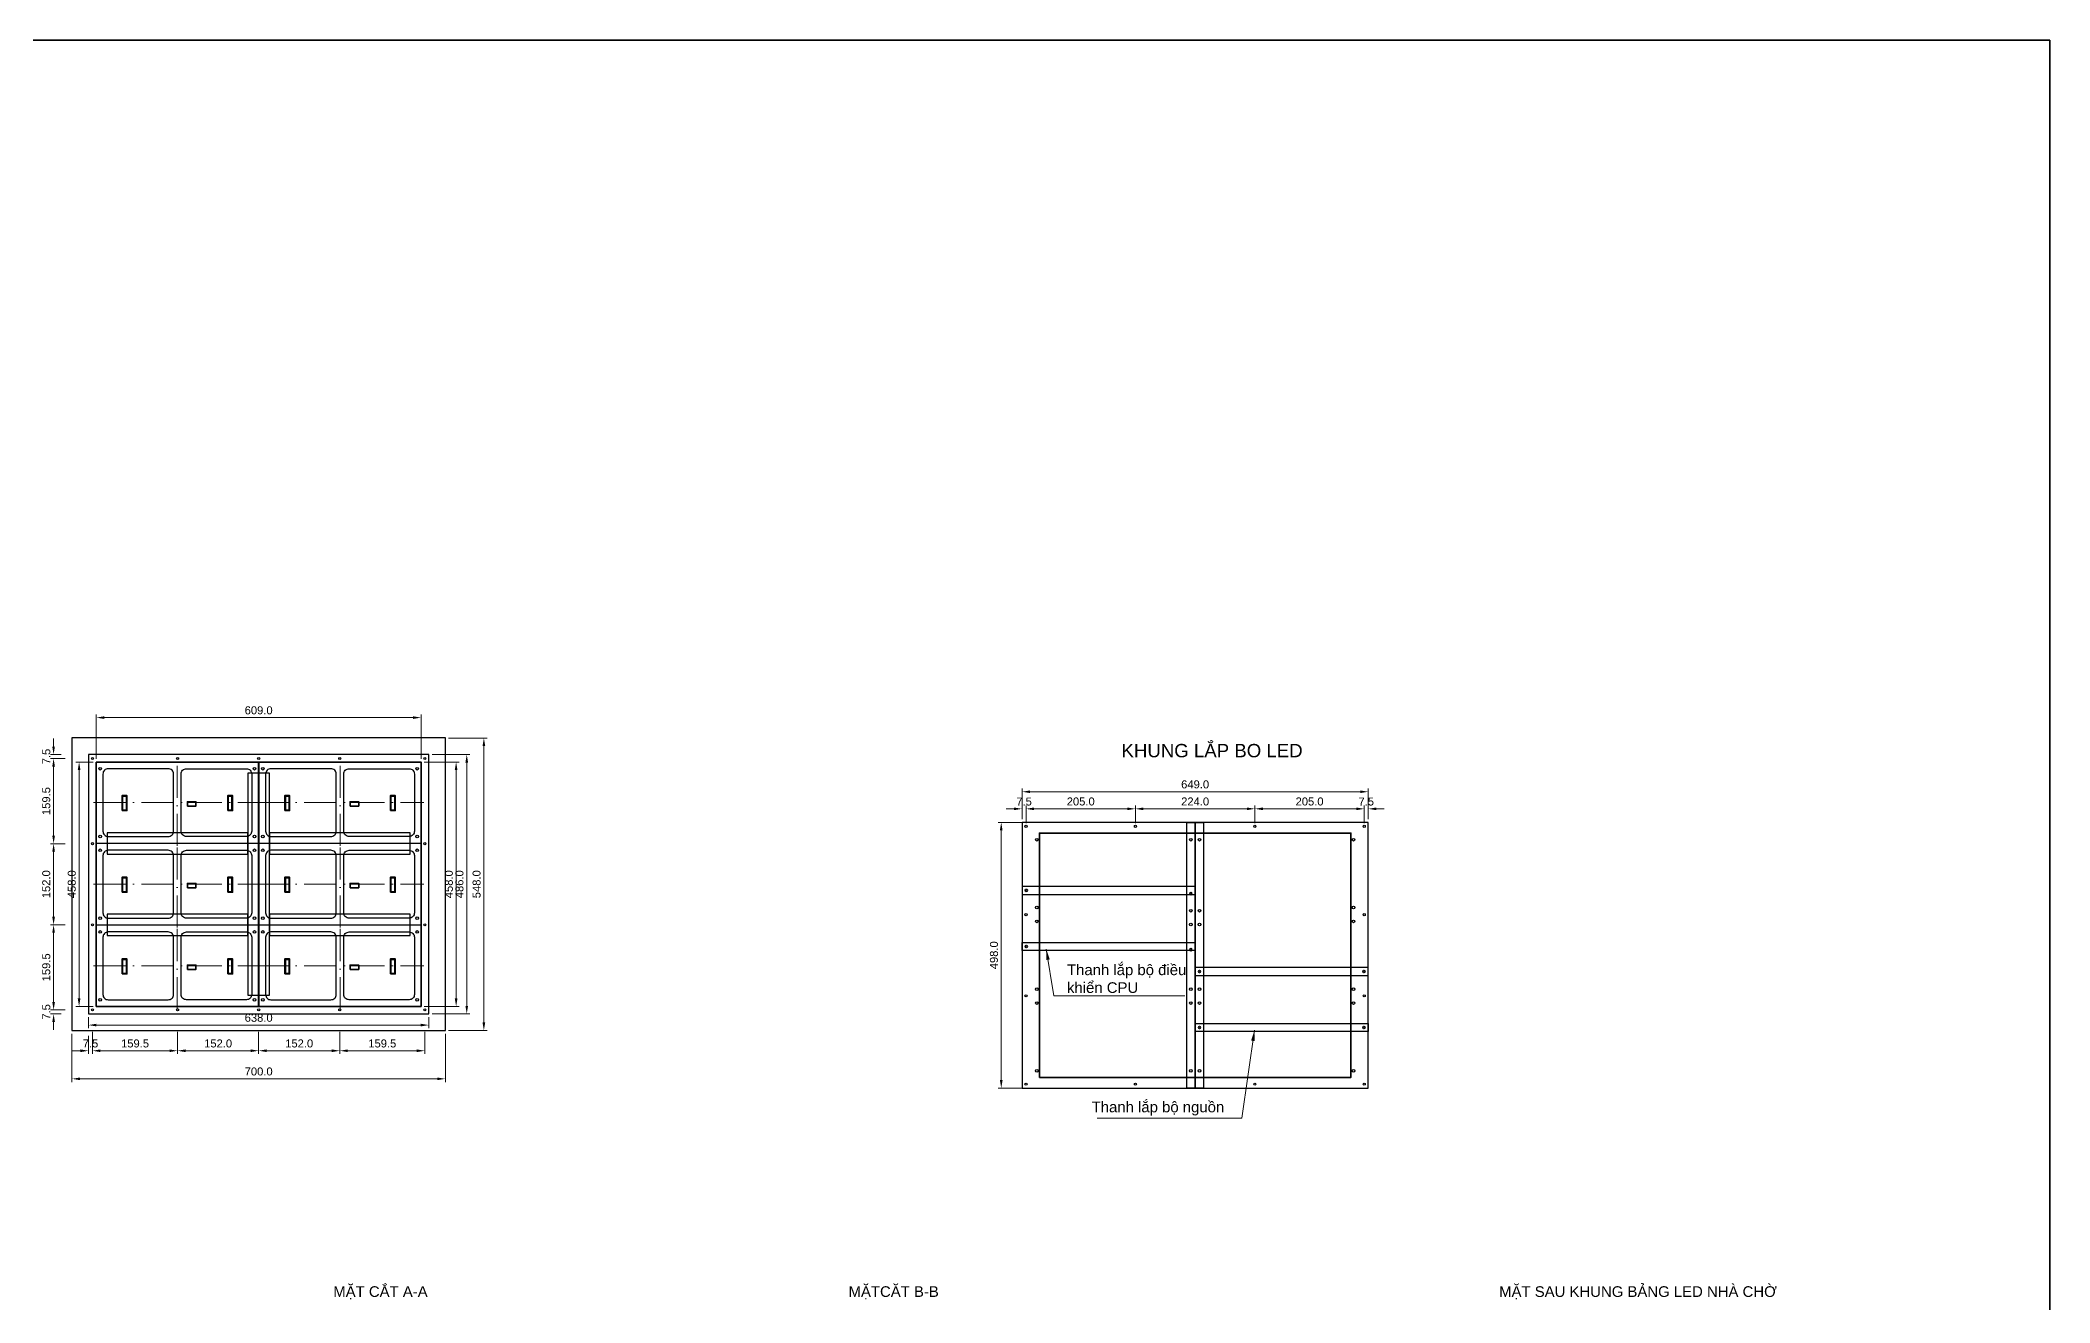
# Model space of a CAD drawing. Header units: inches. Extents: x 49419 to 111780, y 786065 to 1579898.
# Drawn here: x 51340 to 55107, y 788712 to 791077 of the extents above; entities that cross this region are included whole.
import ezdxf

# ---------------------------------------------------------------- set-up
doc = ezdxf.new("R2010")
doc.units = ezdxf.units.IN
doc.header["$MEASUREMENT"] = 0
doc.header["$PDMODE"] = 35
doc.header["$PDSIZE"] = -3
doc.linetypes.add('ACAD_ISO10W100', pattern=[18, 12, -3, 0, -3])
doc.layers.add('cutout', color=2, linetype='Continuous')
doc.layers.add('LED', color=1, linetype='Continuous')
for name, color, linetype, lineweight in [('Main Frame', 4, 'Continuous', 0), ('Nep V', 1, 'Continuous', 35), ('tbi', 7, 'Continuous', 20)]:
    doc.layers.add(name, color=color, linetype=linetype, lineweight=lineweight)
doc.styles.add('ARIAL', font='arial.ttf', dxfattribs={"height": 10})
doc.styles.add('Arial1', font='arial.ttf', dxfattribs={"height": 6})
doc.styles.add('Arial3', font='arial.ttf', dxfattribs={"height": 15})
doc.dimstyles.new('bom', dxfattribs={"dimtxt": 10, "dimasz": 8, "dimexe": 5, "dimexo": 5, "dimgap": 5, "dimtad": 1, "dimdec": 1, "dimzin": 0, "dimdsep": 46, "dimtxsty": 'ARIAL', "dimcen": 0.09, "dimclrd": 8, "dimclre": 9, "dimclrt": 5, "dimadec": 0, "dimazin": 0, "dimtfac": 1, "dimtdec": 1, "dimtix": 1, "dimtofl": 0, "dimtmove": 0, "dimatfit": 3, "dimfxl": 1, "dimtolj": 1, "dimtzin": 0, "dimlwd": 0, "dimlwe": 0, "dimarcsym": 0})
doc.dimstyles.new('Copy(5) of bom TL3-1', dxfattribs={"dimtxt": 15, "dimasz": 15, "dimexe": 6, "dimexo": 6, "dimgap": 6, "dimtad": 1, "dimdec": 1, "dimlfac": 0.333333, "dimzin": 0, "dimdsep": 46, "dimtxsty": 'Arial3', "dimcen": 0.09, "dimclrd": 8, "dimclre": 9, "dimclrt": 5, "dimadec": 0, "dimazin": 0, "dimtfac": 1, "dimtdec": 1, "dimtix": 1, "dimtofl": 0, "dimtmove": 0, "dimatfit": 3, "dimfxl": 1, "dimtolj": 1, "dimtzin": 0, "dimlwd": 0, "dimlwe": 0, "dimarcsym": 0})

# ---------------------------------------------------------------- blocks, each defined once
blk = doc.blocks.new('*D385')
at = {"layer": 'cutout', "color": 9, "linetype": 'Continuous', "lineweight": 0}
for p, q in [((51386.7, 789731.3), (51358.8, 789731.3)), ((51386.7, 789571.8), (51358.8, 789571.8))]:
    blk.add_line(p, q, dxfattribs=at)
at = {"layer": 'cutout', "color": 8, "linetype": 'Continuous', "lineweight": 0}
blk.add_line((51364.8, 789716.3), (51364.8, 789586.8), dxfattribs=at)
at = {"layer": 'cutout', "color": 8, "linetype": 'Continuous'}
for points in [[(51362.3, 789716.3), (51367.3, 789716.3), (51364.8, 789731.3)], [(51362.3, 789586.8), (51367.3, 789586.8), (51364.8, 789571.8)]]:
    blk.add_solid(points, dxfattribs=at)
at = {"layer": 'Defpoints', "color": 0, "linetype": 'Continuous'}
for p in [(51392.7, 789731.3), (51364.8, 789571.8), (51392.7, 789571.8)]:
    blk.add_point(p, dxfattribs=at)
at = {"layer": 'cutout', "color": 5, "linetype": 'Continuous', "insert": (51351.1, 789651.6), "char_height": 15, "attachment_point": 5, "rotation": 90, "style": 'Arial3'}
blk.add_mtext('\\A1;159.5', dxfattribs=at)
blk = doc.blocks.new('*D386')
at = {"layer": 'cutout', "color": 9, "linetype": 'Continuous', "lineweight": 0}
for p, q in [((51386.7, 789571.8), (51358.8, 789571.8)), ((51386.7, 789419.8), (51358.8, 789419.8))]:
    blk.add_line(p, q, dxfattribs=at)
at = {"layer": 'cutout', "color": 8, "linetype": 'Continuous', "lineweight": 0}
blk.add_line((51364.8, 789556.8), (51364.8, 789434.8), dxfattribs=at)
at = {"layer": 'cutout', "color": 8, "linetype": 'Continuous'}
for points in [[(51362.3, 789556.8), (51367.3, 789556.8), (51364.8, 789571.8)], [(51362.3, 789434.8), (51367.3, 789434.8), (51364.8, 789419.8)]]:
    blk.add_solid(points, dxfattribs=at)
at = {"layer": 'Defpoints', "color": 0, "linetype": 'Continuous'}
for p in [(51392.7, 789571.8), (51364.8, 789419.8), (51392.7, 789419.8)]:
    blk.add_point(p, dxfattribs=at)
at = {"layer": 'cutout', "color": 5, "linetype": 'Continuous', "insert": (51351.1, 789495.8), "char_height": 15, "attachment_point": 5, "rotation": 90, "style": 'Arial3'}
blk.add_mtext('\\A1;152.0', dxfattribs=at)
blk = doc.blocks.new('*D387')
at = {"layer": 'cutout', "color": 9, "linetype": 'Continuous', "lineweight": 0}
for p, q in [((51386.7, 789419.8), (51358.8, 789419.8)), ((51386.7, 789260.3), (51358.8, 789260.3))]:
    blk.add_line(p, q, dxfattribs=at)
at = {"layer": 'cutout', "color": 8, "linetype": 'Continuous', "lineweight": 0}
blk.add_line((51364.8, 789404.8), (51364.8, 789275.3), dxfattribs=at)
at = {"layer": 'cutout', "color": 8, "linetype": 'Continuous'}
for points in [[(51362.3, 789404.8), (51367.3, 789404.8), (51364.8, 789419.8)], [(51362.3, 789275.3), (51367.3, 789275.3), (51364.8, 789260.3)]]:
    blk.add_solid(points, dxfattribs=at)
at = {"layer": 'Defpoints', "color": 0, "linetype": 'Continuous'}
for p in [(51392.7, 789419.8), (51364.8, 789260.3), (51392.7, 789260.3)]:
    blk.add_point(p, dxfattribs=at)
at = {"layer": 'cutout', "color": 5, "linetype": 'Continuous', "insert": (51351.1, 789340.1), "char_height": 15, "attachment_point": 5, "rotation": 90, "style": 'Arial3'}
blk.add_mtext('\\A1;159.5', dxfattribs=at)
blk = doc.blocks.new('*D388')
at = {"layer": 'cutout', "color": 8, "linetype": 'Continuous', "lineweight": 0}
for p, q in [((51364.8, 789275.3), (51364.8, 789290.3)), ((51364.8, 789237.8), (51364.8, 789222.8))]:
    blk.add_line(p, q, dxfattribs=at)
at = {"layer": 'cutout', "color": 9, "linetype": 'Continuous', "lineweight": 0}
for p, q in [((51386.7, 789260.3), (51358.8, 789260.3)), ((51379.2, 789252.8), (51358.8, 789252.8))]:
    blk.add_line(p, q, dxfattribs=at)
at = {"layer": 'cutout', "color": 8, "linetype": 'Continuous'}
for points in [[(51362.3, 789275.3), (51367.3, 789275.3), (51364.8, 789260.3)], [(51362.3, 789237.8), (51367.3, 789237.8), (51364.8, 789252.8)]]:
    blk.add_solid(points, dxfattribs=at)
at = {"layer": 'Defpoints', "color": 0, "linetype": 'Continuous'}
for p in [(51364.8, 789252.8), (51385.2, 789252.8), (51392.7, 789260.3)]:
    blk.add_point(p, dxfattribs=at)
at = {"layer": 'cutout', "color": 5, "linetype": 'Continuous', "insert": (51351.2, 789256.6), "char_height": 15, "attachment_point": 5, "rotation": 90, "style": 'Arial3'}
blk.add_mtext('\\A1;7.5', dxfattribs=at)
blk = doc.blocks.new('*D389')
at = {"layer": 'cutout', "color": 8, "linetype": 'Continuous', "lineweight": 0}
for p, q in [((51364.8, 789753.8), (51364.8, 789768.8)), ((51364.8, 789716.3), (51364.8, 789701.3))]:
    blk.add_line(p, q, dxfattribs=at)
at = {"layer": 'cutout', "color": 9, "linetype": 'Continuous', "lineweight": 0}
for p, q in [((51379.2, 789738.8), (51358.8, 789738.8)), ((51386.7, 789731.3), (51358.8, 789731.3))]:
    blk.add_line(p, q, dxfattribs=at)
at = {"layer": 'cutout', "color": 8, "linetype": 'Continuous'}
for points in [[(51362.3, 789753.8), (51367.3, 789753.8), (51364.8, 789738.8)], [(51362.3, 789716.3), (51367.3, 789716.3), (51364.8, 789731.3)]]:
    blk.add_solid(points, dxfattribs=at)
at = {"layer": 'Defpoints', "color": 0, "linetype": 'Continuous'}
for p in [(51364.8, 789738.8), (51385.2, 789738.8), (51392.7, 789731.3)]:
    blk.add_point(p, dxfattribs=at)
at = {"layer": 'cutout', "color": 5, "linetype": 'Continuous', "insert": (51351.2, 789735.1), "char_height": 15, "attachment_point": 5, "rotation": 90, "style": 'Arial3'}
blk.add_mtext('\\A1;7.5', dxfattribs=at)
blk = doc.blocks.new('*D390')
at = {"layer": 'cutout', "color": 9, "linetype": 'Continuous', "lineweight": 0}
for p, q in [((51430.2, 789211.7), (51430.2, 789177.8)), ((51437.7, 789219.2), (51437.7, 789177.8))]:
    blk.add_line(p, q, dxfattribs=at)
at = {"layer": 'cutout', "color": 8, "linetype": 'Continuous', "lineweight": 0}
for p, q in [((51415.2, 789183.8), (51400.2, 789183.8)), ((51452.7, 789183.8), (51467.7, 789183.8))]:
    blk.add_line(p, q, dxfattribs=at)
at = {"layer": 'cutout', "color": 8, "linetype": 'Continuous'}
for points in [[(51415.2, 789186.3), (51415.2, 789181.3), (51430.2, 789183.8)], [(51452.7, 789186.3), (51452.7, 789181.3), (51437.7, 789183.8)]]:
    blk.add_solid(points, dxfattribs=at)
at = {"layer": 'Defpoints', "color": 0, "linetype": 'Continuous'}
for p in [(51437.7, 789225.2), (51430.2, 789217.7), (51437.7, 789183.8)]:
    blk.add_point(p, dxfattribs=at)
at = {"layer": 'cutout', "color": 5, "linetype": 'Continuous', "insert": (51434, 789197.4), "char_height": 15, "attachment_point": 5, "style": 'Arial3'}
blk.add_mtext('\\A1;7.5', dxfattribs=at)
blk = doc.blocks.new('*D391')
at = {"layer": 'cutout', "color": 9, "linetype": 'Continuous', "lineweight": 0}
for p, q in [((51437.7, 789219.2), (51437.7, 789177.8)), ((51597.2, 789219.2), (51597.2, 789177.8))]:
    blk.add_line(p, q, dxfattribs=at)
at = {"layer": 'cutout', "color": 8, "linetype": 'Continuous', "lineweight": 0}
blk.add_line((51452.7, 789183.8), (51582.2, 789183.8), dxfattribs=at)
at = {"layer": 'cutout', "color": 8, "linetype": 'Continuous'}
for points in [[(51452.7, 789186.3), (51452.7, 789181.3), (51437.7, 789183.8)], [(51582.2, 789186.3), (51582.2, 789181.3), (51597.2, 789183.8)]]:
    blk.add_solid(points, dxfattribs=at)
at = {"layer": 'Defpoints', "color": 0, "linetype": 'Continuous'}
for p in [(51437.7, 789225.2), (51597.2, 789225.2), (51597.2, 789183.8)]:
    blk.add_point(p, dxfattribs=at)
at = {"layer": 'cutout', "color": 5, "linetype": 'Continuous', "insert": (51517.5, 789197.4), "char_height": 15, "attachment_point": 5, "style": 'Arial3'}
blk.add_mtext('\\A1;159.5', dxfattribs=at)
blk = doc.blocks.new('*D392')
at = {"layer": 'cutout', "color": 9, "linetype": 'Continuous', "lineweight": 0}
for p, q in [((51597.2, 789219.2), (51597.2, 789177.8)), ((51749.2, 789219.2), (51749.2, 789177.8))]:
    blk.add_line(p, q, dxfattribs=at)
at = {"layer": 'cutout', "color": 8, "linetype": 'Continuous', "lineweight": 0}
blk.add_line((51612.2, 789183.8), (51734.2, 789183.8), dxfattribs=at)
at = {"layer": 'cutout', "color": 8, "linetype": 'Continuous'}
for points in [[(51612.2, 789186.3), (51612.2, 789181.3), (51597.2, 789183.8)], [(51734.2, 789186.3), (51734.2, 789181.3), (51749.2, 789183.8)]]:
    blk.add_solid(points, dxfattribs=at)
at = {"layer": 'Defpoints', "color": 0, "linetype": 'Continuous'}
for p in [(51597.2, 789225.2), (51749.2, 789225.2), (51749.2, 789183.8)]:
    blk.add_point(p, dxfattribs=at)
at = {"layer": 'cutout', "color": 5, "linetype": 'Continuous', "insert": (51673.2, 789197.4), "char_height": 15, "attachment_point": 5, "style": 'Arial3'}
blk.add_mtext('\\A1;152.0', dxfattribs=at)
blk = doc.blocks.new('*D393')
at = {"layer": 'cutout', "color": 9, "linetype": 'Continuous', "lineweight": 0}
for p, q in [((51749.2, 789219.2), (51749.2, 789177.8)), ((51901.2, 789219.2), (51901.2, 789177.8))]:
    blk.add_line(p, q, dxfattribs=at)
at = {"layer": 'cutout', "color": 8, "linetype": 'Continuous', "lineweight": 0}
blk.add_line((51764.2, 789183.8), (51886.2, 789183.8), dxfattribs=at)
at = {"layer": 'cutout', "color": 8, "linetype": 'Continuous'}
for points in [[(51764.2, 789186.3), (51764.2, 789181.3), (51749.2, 789183.8)], [(51886.2, 789186.3), (51886.2, 789181.3), (51901.2, 789183.8)]]:
    blk.add_solid(points, dxfattribs=at)
at = {"layer": 'Defpoints', "color": 0, "linetype": 'Continuous'}
for p in [(51749.2, 789225.2), (51901.2, 789225.2), (51901.2, 789183.8)]:
    blk.add_point(p, dxfattribs=at)
at = {"layer": 'cutout', "color": 5, "linetype": 'Continuous', "insert": (51825.2, 789197.4), "char_height": 15, "attachment_point": 5, "style": 'Arial3'}
blk.add_mtext('\\A1;152.0', dxfattribs=at)
blk = doc.blocks.new('*D394')
at = {"layer": 'cutout', "color": 9, "linetype": 'Continuous', "lineweight": 0}
for p, q in [((51901.2, 789219.2), (51901.2, 789177.8)), ((52060.7, 789219.2), (52060.7, 789177.8))]:
    blk.add_line(p, q, dxfattribs=at)
at = {"layer": 'cutout', "color": 8, "linetype": 'Continuous', "lineweight": 0}
blk.add_line((51916.2, 789183.8), (52045.7, 789183.8), dxfattribs=at)
at = {"layer": 'cutout', "color": 8, "linetype": 'Continuous'}
for points in [[(51916.2, 789186.3), (51916.2, 789181.3), (51901.2, 789183.8)], [(52045.7, 789186.3), (52045.7, 789181.3), (52060.7, 789183.8)]]:
    blk.add_solid(points, dxfattribs=at)
at = {"layer": 'Defpoints', "color": 0, "linetype": 'Continuous'}
for p in [(51901.2, 789225.2), (52060.7, 789225.2), (52060.7, 789183.8)]:
    blk.add_point(p, dxfattribs=at)
at = {"layer": 'cutout', "color": 5, "linetype": 'Continuous', "insert": (51981, 789197.4), "char_height": 15, "attachment_point": 5, "style": 'Arial3'}
blk.add_mtext('\\A1;159.5', dxfattribs=at)
blk = doc.blocks.new('led P3.75 back')
at = {"layer": 'cutout', "linetype": 'Continuous'}
for centre in [(7.5, 139.5), (296.5, 139.5), (7.5, 12.5), (296.5, 12.5)]:
    blk.add_circle(centre, 2.5, dxfattribs=at)
at = {"layer": 'LED', "color": 1, "linetype": 'Continuous'}
blk.add_lwpolyline([(0, 0), (304, 0), (304, 152), (0, 152)], close=True, dxfattribs=at)
for points in [[(22.5, 12.5), (135, 12.5, 0.414214), (145, 22.5), (145, 129.5, 0.414214), (135, 139.5), (22.5, 139.5, 0.414214), (12.5, 129.5), (12.5, 22.5, 0.414214)], [(281.5, 12.5), (169, 12.5, -0.414214), (159, 22.5), (159, 129.5, -0.414214), (169, 139.5), (281.5, 139.5, -0.414214), (291.5, 129.5), (291.5, 22.5, -0.414214)]]:
    blk.add_lwpolyline(points, format="xyb", close=True, dxfattribs=at)
at = {"layer": 'Main Frame', "linetype": 'ACAD_ISO10W100', "ltscale": 5}
for p, q in [((152, -5), (152, 157)), ((-5, 76), (309, 76))]:
    blk.add_line(p, q, dxfattribs=at)
at = {"layer": 'Nep V', "linetype": 'Continuous'}
for p, q in [((49.5, 77), (48.5, 77)), ((171, 76.5), (187, 76.5)), ((247.5, 77), (246.5, 77)), ((49.5, 73), (48.5, 73)), ((247.5, 73), (246.5, 73))]:
    blk.add_line(p, q, dxfattribs=at)
for points in [[(48.5, 61), (57.5, 61), (57.5, 89), (48.5, 89)], [(49.5, 62), (56.5, 62), (56.5, 88), (49.5, 88)], [(171, 69.5), (187, 69.5), (187, 77.5), (171, 77.5)], [(246.5, 61), (255.5, 61), (255.5, 89), (246.5, 89)], [(247.5, 62), (254.5, 62), (254.5, 88), (247.5, 88)]]:
    blk.add_lwpolyline(points, close=True, dxfattribs=at)
blk = doc.blocks.new('*D384')
at = {"layer": 'Defpoints', "color": 0, "linetype": 'Continuous'}
for p in [(52068.2, 789738.8), (52068.2, 789252.8), (52139.3, 789252.8)]:
    blk.add_point(p, dxfattribs=at)
at = {"layer": 'Nep V', "color": 9, "linetype": 'Continuous', "lineweight": 0}
for p, q in [((52074.2, 789738.8), (52145.3, 789738.8)), ((52074.2, 789252.8), (52145.3, 789252.8))]:
    blk.add_line(p, q, dxfattribs=at)
at = {"layer": 'Nep V', "color": 8, "linetype": 'Continuous', "lineweight": 0}
blk.add_line((52139.3, 789723.8), (52139.3, 789267.8), dxfattribs=at)
at = {"layer": 'Nep V', "color": 8, "linetype": 'Continuous'}
for points in [[(52136.8, 789723.8), (52141.8, 789723.8), (52139.3, 789738.8)], [(52136.8, 789267.8), (52141.8, 789267.8), (52139.3, 789252.8)]]:
    blk.add_solid(points, dxfattribs=at)
at = {"layer": 'Nep V', "color": 5, "linetype": 'Continuous', "insert": (52125.7, 789495.8), "char_height": 15, "attachment_point": 5, "rotation": 90, "style": 'Arial3'}
blk.add_mtext('\\A1;486.0', dxfattribs=at)
blk = doc.blocks.new('*D383')
at = {"layer": 'Defpoints', "color": 0, "linetype": 'Continuous'}
for p in [(52099.2, 789769.8), (52099.2, 789221.8), (52171.4, 789221.8)]:
    blk.add_point(p, dxfattribs=at)
at = {"layer": 'Nep V', "color": 9, "linetype": 'Continuous', "lineweight": 0}
for p, q in [((52105.2, 789769.8), (52177.4, 789769.8)), ((52105.2, 789221.8), (52177.4, 789221.8))]:
    blk.add_line(p, q, dxfattribs=at)
at = {"layer": 'Nep V', "color": 8, "linetype": 'Continuous', "lineweight": 0}
blk.add_line((52171.4, 789754.8), (52171.4, 789236.8), dxfattribs=at)
at = {"layer": 'Nep V', "color": 8, "linetype": 'Continuous'}
for points in [[(52168.9, 789754.8), (52173.9, 789754.8), (52171.4, 789769.8)], [(52168.9, 789236.8), (52173.9, 789236.8), (52171.4, 789221.8)]]:
    blk.add_solid(points, dxfattribs=at)
at = {"layer": 'Nep V', "color": 5, "linetype": 'Continuous', "insert": (52157.8, 789495.8), "char_height": 15, "attachment_point": 5, "rotation": 90, "style": 'Arial3'}
blk.add_mtext('\\A1;548.0', dxfattribs=at)
blk = doc.blocks.new('*D408')
at = {"layer": 'Defpoints', "color": 0, "linetype": 'Continuous'}
for p in [(51430.2, 789252.8), (52068.2, 789252.8), (52068.2, 789231.9)]:
    blk.add_point(p, dxfattribs=at)
at = {"layer": 'Nep V', "color": 9, "linetype": 'Continuous', "lineweight": 0}
for p, q in [((51430.2, 789246.8), (51430.2, 789225.9)), ((52068.2, 789246.8), (52068.2, 789225.9))]:
    blk.add_line(p, q, dxfattribs=at)
at = {"layer": 'Nep V', "color": 8, "linetype": 'Continuous', "lineweight": 0}
blk.add_line((51445.2, 789231.9), (52053.2, 789231.9), dxfattribs=at)
at = {"layer": 'Nep V', "color": 8, "linetype": 'Continuous'}
for points in [[(51445.2, 789234.4), (51445.2, 789229.4), (51430.2, 789231.9)], [(52053.2, 789234.4), (52053.2, 789229.4), (52068.2, 789231.9)]]:
    blk.add_solid(points, dxfattribs=at)
at = {"layer": 'Nep V', "color": 5, "linetype": 'Continuous', "insert": (51749.2, 789245.5), "char_height": 15, "attachment_point": 5, "style": 'Arial3'}
blk.add_mtext('\\A1;638.0', dxfattribs=at)
blk = doc.blocks.new('*D409')
at = {"layer": 'Defpoints', "color": 0, "linetype": 'Continuous'}
for p in [(51399.2, 789221.8), (52099.2, 789221.8), (52099.2, 789131.2)]:
    blk.add_point(p, dxfattribs=at)
at = {"layer": 'Nep V', "color": 9, "linetype": 'Continuous', "lineweight": 0}
for p, q in [((51399.2, 789215.8), (51399.2, 789125.2)), ((52099.2, 789215.8), (52099.2, 789125.2))]:
    blk.add_line(p, q, dxfattribs=at)
at = {"layer": 'Nep V', "color": 8, "linetype": 'Continuous', "lineweight": 0}
blk.add_line((51414.2, 789131.2), (52084.2, 789131.2), dxfattribs=at)
at = {"layer": 'Nep V', "color": 8, "linetype": 'Continuous'}
for points in [[(51414.2, 789133.7), (51414.2, 789128.7), (51399.2, 789131.2)], [(52084.2, 789133.7), (52084.2, 789128.7), (52099.2, 789131.2)]]:
    blk.add_solid(points, dxfattribs=at)
at = {"layer": 'Nep V', "color": 5, "linetype": 'Continuous', "insert": (51749.2, 789144.9), "char_height": 15, "attachment_point": 5, "style": 'Arial3'}
blk.add_mtext('\\A1;700.0', dxfattribs=at)
blk = doc.blocks.new('*D414')
at = {"layer": 'Defpoints', "color": 0, "linetype": 'Continuous'}
for p in [(53829.3, 789669.1), (53180.3, 789611.7), (53829.3, 789611.7)]:
    blk.add_point(p, dxfattribs=at)
at = {"layer": 'Nep V', "color": 9, "linetype": 'Continuous', "lineweight": 0}
for p, q in [((53180.3, 789617.7), (53180.3, 789675.1)), ((53829.3, 789617.7), (53829.3, 789675.1))]:
    blk.add_line(p, q, dxfattribs=at)
at = {"layer": 'Nep V', "color": 8, "linetype": 'Continuous', "lineweight": 0}
blk.add_line((53195.3, 789669.1), (53814.3, 789669.1), dxfattribs=at)
at = {"layer": 'Nep V', "color": 8, "linetype": 'Continuous'}
for points in [[(53195.3, 789671.6), (53195.3, 789666.6), (53180.3, 789669.1)], [(53814.3, 789671.6), (53814.3, 789666.6), (53829.3, 789669.1)]]:
    blk.add_solid(points, dxfattribs=at)
at = {"layer": 'Nep V', "color": 5, "linetype": 'Continuous', "insert": (53504.8, 789682.8), "char_height": 15, "attachment_point": 5, "style": 'Arial3'}
blk.add_mtext('\\A1;649.0', dxfattribs=at)
blk = doc.blocks.new('*D415')
at = {"layer": 'Defpoints', "color": 0, "linetype": 'Continuous'}
for p in [(53192.8, 789611.7), (53141.3, 789113.7), (53192.8, 789113.7)]:
    blk.add_point(p, dxfattribs=at)
at = {"layer": 'Nep V', "color": 9, "linetype": 'Continuous', "lineweight": 0}
for p, q in [((53186.8, 789611.7), (53135.3, 789611.7)), ((53186.8, 789113.7), (53135.3, 789113.7))]:
    blk.add_line(p, q, dxfattribs=at)
at = {"layer": 'Nep V', "color": 8, "linetype": 'Continuous', "lineweight": 0}
blk.add_line((53141.3, 789596.7), (53141.3, 789128.7), dxfattribs=at)
at = {"layer": 'Nep V', "color": 8, "linetype": 'Continuous'}
for points in [[(53138.8, 789596.7), (53143.8, 789596.7), (53141.3, 789611.7)], [(53138.8, 789128.7), (53143.8, 789128.7), (53141.3, 789113.7)]]:
    blk.add_solid(points, dxfattribs=at)
at = {"layer": 'Nep V', "color": 5, "linetype": 'Continuous', "insert": (53127.7, 789362.7), "char_height": 15, "attachment_point": 5, "rotation": 90, "style": 'Arial3'}
blk.add_mtext('\\A1;498.0', dxfattribs=at)
blk = doc.blocks.new('khung lap bo led')
at = {"layer": 'cutout', "color": 1, "linetype": 'Continuous'}
for points in [[(-12.5, 0), (636.5, 0), (636.5, 498), (-12.5, 498)], [(311.5, 0), (296.5, 0), (296.5, 498), (311.5, 498)], [(327.5, 0), (312.5, 0), (312.5, 498), (327.5, 498)], [(312, 363), (312, 378), (-12.5, 378), (-12.5, 363)], [(312, 273), (312, 258), (-12.5, 258), (-12.5, 273)], [(636.5, 211), (636.5, 226), (312, 226), (312, 211)], [(636.5, 121), (636.5, 106), (312, 106), (312, 121)]]:
    blk.add_lwpolyline(points, close=True, dxfattribs=at)
at = {"layer": 'cutout', "linetype": 'Continuous'}
for centre, radius in [((-5, 490.5), 2), ((200, 490.5), 2), ((424, 490.5), 2), ((629, 490.5), 2), ((15, 465.5), 2.5), ((304, 465.5), 2.5), ((320, 465.5), 2.5), ((609, 465.5), 2.5), ((15, 338.5), 2.5), ((609, 338.5), 2.5), ((-5, 325), 2), ((15, 312.5), 2.5), ((609, 312.5), 2.5), ((629, 325), 2), ((-5, 173), 2), ((15, 185.5), 2.5), ((15, 159.5), 2.5), ((304, 185.5), 2.5), ((304, 159.5), 2.5), ((320, 185.5), 2.5), ((320, 159.5), 2.5), ((609, 185.5), 2.5), ((609, 159.5), 2.5), ((629, 173), 2), ((-5, 7.5), 2), ((15, 32.5), 2.5), ((200, 7.5), 2), ((304, 32.5), 2.5), ((320, 32.5), 2.5), ((424, 7.5), 2), ((609, 32.5), 2.5), ((629, 7.5), 2)]:
    blk.add_circle(centre, radius, dxfattribs=at)
at = {"layer": 'Nep V', "linetype": 'Continuous'}
blk.add_lwpolyline([(20, 20), (604, 20), (604, 478), (20, 478)], close=True, dxfattribs=at)
for centre in [(-4.5, 370.5), (-4.5, 265.5), (320, 218.5), (628.5, 218.5), (320, 113.5), (628.5, 113.5)]:
    blk.add_circle(centre, 2, dxfattribs=at)
blk = doc.blocks.new('*D425')
at = {"layer": 'Defpoints', "color": 0, "linetype": 'Continuous'}
for p in [(52053.7, 789808), (51444.7, 789724.8), (52053.7, 789724.8)]:
    blk.add_point(p, dxfattribs=at)
at = {"layer": 'Nep V', "color": 9, "linetype": 'Continuous', "lineweight": 0}
for p, q in [((51444.7, 789730.8), (51444.7, 789814)), ((52053.7, 789730.8), (52053.7, 789814))]:
    blk.add_line(p, q, dxfattribs=at)
at = {"layer": 'Nep V', "color": 8, "linetype": 'Continuous', "lineweight": 0}
blk.add_line((51459.7, 789808), (52038.7, 789808), dxfattribs=at)
at = {"layer": 'Nep V', "color": 8, "linetype": 'Continuous'}
for points in [[(51459.7, 789810.5), (51459.7, 789805.5), (51444.7, 789808)], [(52038.7, 789810.5), (52038.7, 789805.5), (52053.7, 789808)]]:
    blk.add_solid(points, dxfattribs=at)
at = {"layer": 'Nep V', "color": 5, "linetype": 'Continuous', "insert": (51749.2, 789821.6), "char_height": 15, "attachment_point": 5, "style": 'Arial3'}
blk.add_mtext('\\A1;609.0', dxfattribs=at)
blk = doc.blocks.new('*D427')
at = {"layer": 'Defpoints', "color": 0, "linetype": 'Continuous'}
for p in [(51444.7, 789724.8), (51412.6, 789266.8), (51444.7, 789266.8)]:
    blk.add_point(p, dxfattribs=at)
at = {"layer": 'Nep V', "color": 9, "linetype": 'Continuous', "lineweight": 0}
for p, q in [((51438.7, 789724.8), (51406.6, 789724.8)), ((51438.7, 789266.8), (51406.6, 789266.8))]:
    blk.add_line(p, q, dxfattribs=at)
at = {"layer": 'Nep V', "color": 8, "linetype": 'Continuous', "lineweight": 0}
blk.add_line((51412.6, 789709.8), (51412.6, 789281.8), dxfattribs=at)
at = {"layer": 'Nep V', "color": 8, "linetype": 'Continuous'}
for points in [[(51410.1, 789709.8), (51415.1, 789709.8), (51412.6, 789724.8)], [(51410.1, 789281.8), (51415.1, 789281.8), (51412.6, 789266.8)]]:
    blk.add_solid(points, dxfattribs=at)
at = {"layer": 'Nep V', "color": 5, "linetype": 'Continuous', "insert": (51398.9, 789495.8), "char_height": 15, "attachment_point": 5, "rotation": 90, "style": 'Arial3'}
blk.add_mtext('\\A1;458.0', dxfattribs=at)
blk = doc.blocks.new('*D428')
at = {"layer": 'Defpoints', "color": 0, "linetype": 'Continuous'}
for p in [(52053.7, 789724.8), (52053.7, 789266.8), (52119.4, 789266.8)]:
    blk.add_point(p, dxfattribs=at)
at = {"layer": 'Nep V', "color": 9, "linetype": 'Continuous', "lineweight": 0}
for p, q in [((52059.7, 789724.8), (52125.4, 789724.8)), ((52059.7, 789266.8), (52125.4, 789266.8))]:
    blk.add_line(p, q, dxfattribs=at)
at = {"layer": 'Nep V', "color": 8, "linetype": 'Continuous', "lineweight": 0}
blk.add_line((52119.4, 789709.8), (52119.4, 789281.8), dxfattribs=at)
at = {"layer": 'Nep V', "color": 8, "linetype": 'Continuous'}
for points in [[(52116.9, 789709.8), (52121.9, 789709.8), (52119.4, 789724.8)], [(52116.9, 789281.8), (52121.9, 789281.8), (52119.4, 789266.8)]]:
    blk.add_solid(points, dxfattribs=at)
at = {"layer": 'Nep V', "color": 5, "linetype": 'Continuous', "insert": (52105.8, 789495.8), "char_height": 15, "attachment_point": 5, "rotation": 90, "style": 'Arial3'}
blk.add_mtext('\\A1;458.0', dxfattribs=at)
blk = doc.blocks.new('*D447')
at = {"layer": 'Defpoints', "color": 0, "linetype": 'Continuous'}
for p in [(53180.3, 789611.7), (53187.8, 789637.1), (53187.8, 789604.2)]:
    blk.add_point(p, dxfattribs=at)
at = {"layer": 'Nep V', "color": 9, "linetype": 'Continuous', "lineweight": 0}
for p, q in [((53180.3, 789617.7), (53180.3, 789643.1)), ((53187.8, 789610.2), (53187.8, 789643.1))]:
    blk.add_line(p, q, dxfattribs=at)
at = {"layer": 'Nep V', "color": 8, "linetype": 'Continuous', "lineweight": 0}
for p, q in [((53165.3, 789637.1), (53150.3, 789637.1)), ((53202.8, 789637.1), (53217.8, 789637.1))]:
    blk.add_line(p, q, dxfattribs=at)
at = {"layer": 'Nep V', "color": 8, "linetype": 'Continuous'}
for points in [[(53165.3, 789639.6), (53165.3, 789634.6), (53180.3, 789637.1)], [(53202.8, 789639.6), (53202.8, 789634.6), (53187.8, 789637.1)]]:
    blk.add_solid(points, dxfattribs=at)
at = {"layer": 'Nep V', "color": 5, "linetype": 'Continuous', "insert": (53184.1, 789650.7), "char_height": 15, "attachment_point": 5, "style": 'Arial3'}
blk.add_mtext('\\A1;7.5', dxfattribs=at)
blk = doc.blocks.new('*D448')
at = {"layer": 'Defpoints', "color": 0, "linetype": 'Continuous'}
for p in [(53187.8, 789604.2), (53392.8, 789637.1), (53392.8, 789604.2)]:
    blk.add_point(p, dxfattribs=at)
at = {"layer": 'Nep V', "color": 9, "linetype": 'Continuous', "lineweight": 0}
for p, q in [((53187.8, 789610.2), (53187.8, 789643.1)), ((53392.8, 789610.2), (53392.8, 789643.1))]:
    blk.add_line(p, q, dxfattribs=at)
at = {"layer": 'Nep V', "color": 8, "linetype": 'Continuous', "lineweight": 0}
blk.add_line((53202.8, 789637.1), (53377.8, 789637.1), dxfattribs=at)
at = {"layer": 'Nep V', "color": 8, "linetype": 'Continuous'}
for points in [[(53202.8, 789639.6), (53202.8, 789634.6), (53187.8, 789637.1)], [(53377.8, 789639.6), (53377.8, 789634.6), (53392.8, 789637.1)]]:
    blk.add_solid(points, dxfattribs=at)
at = {"layer": 'Nep V', "color": 5, "linetype": 'Continuous', "insert": (53290.3, 789650.8), "char_height": 15, "attachment_point": 5, "style": 'Arial3'}
blk.add_mtext('\\A1;205.0', dxfattribs=at)
blk = doc.blocks.new('*D449')
at = {"layer": 'Defpoints', "color": 0, "linetype": 'Continuous'}
for p in [(53392.8, 789604.2), (53616.8, 789637.1), (53616.8, 789604.2)]:
    blk.add_point(p, dxfattribs=at)
at = {"layer": 'Nep V', "color": 9, "linetype": 'Continuous', "lineweight": 0}
for p, q in [((53392.8, 789610.2), (53392.8, 789643.1)), ((53616.8, 789610.2), (53616.8, 789643.1))]:
    blk.add_line(p, q, dxfattribs=at)
at = {"layer": 'Nep V', "color": 8, "linetype": 'Continuous', "lineweight": 0}
blk.add_line((53407.8, 789637.1), (53601.8, 789637.1), dxfattribs=at)
at = {"layer": 'Nep V', "color": 8, "linetype": 'Continuous'}
for points in [[(53407.8, 789639.6), (53407.8, 789634.6), (53392.8, 789637.1)], [(53601.8, 789639.6), (53601.8, 789634.6), (53616.8, 789637.1)]]:
    blk.add_solid(points, dxfattribs=at)
at = {"layer": 'Nep V', "color": 5, "linetype": 'Continuous', "insert": (53504.8, 789650.8), "char_height": 15, "attachment_point": 5, "style": 'Arial3'}
blk.add_mtext('\\A1;224.0', dxfattribs=at)
blk = doc.blocks.new('*D450')
at = {"layer": 'Defpoints', "color": 0, "linetype": 'Continuous'}
for p in [(53616.8, 789604.2), (53821.8, 789637.1), (53821.8, 789604.2)]:
    blk.add_point(p, dxfattribs=at)
at = {"layer": 'Nep V', "color": 9, "linetype": 'Continuous', "lineweight": 0}
for p, q in [((53616.8, 789610.2), (53616.8, 789643.1)), ((53821.8, 789610.2), (53821.8, 789643.1))]:
    blk.add_line(p, q, dxfattribs=at)
at = {"layer": 'Nep V', "color": 8, "linetype": 'Continuous', "lineweight": 0}
blk.add_line((53631.8, 789637.1), (53806.8, 789637.1), dxfattribs=at)
at = {"layer": 'Nep V', "color": 8, "linetype": 'Continuous'}
for points in [[(53631.8, 789639.6), (53631.8, 789634.6), (53616.8, 789637.1)], [(53806.8, 789639.6), (53806.8, 789634.6), (53821.8, 789637.1)]]:
    blk.add_solid(points, dxfattribs=at)
at = {"layer": 'Nep V', "color": 5, "linetype": 'Continuous', "insert": (53719.3, 789650.8), "char_height": 15, "attachment_point": 5, "style": 'Arial3'}
blk.add_mtext('\\A1;205.0', dxfattribs=at)
blk = doc.blocks.new('*D451')
at = {"layer": 'Defpoints', "color": 0, "linetype": 'Continuous'}
for p in [(53821.8, 789604.2), (53829.3, 789637.1), (53829.3, 789611.7)]:
    blk.add_point(p, dxfattribs=at)
at = {"layer": 'Nep V', "color": 9, "linetype": 'Continuous', "lineweight": 0}
for p, q in [((53821.8, 789610.2), (53821.8, 789643.1)), ((53829.3, 789617.7), (53829.3, 789643.1))]:
    blk.add_line(p, q, dxfattribs=at)
at = {"layer": 'Nep V', "color": 8, "linetype": 'Continuous', "lineweight": 0}
for p, q in [((53806.8, 789637.1), (53791.8, 789637.1)), ((53844.3, 789637.1), (53859.3, 789637.1))]:
    blk.add_line(p, q, dxfattribs=at)
at = {"layer": 'Nep V', "color": 8, "linetype": 'Continuous'}
for points in [[(53806.8, 789639.6), (53806.8, 789634.6), (53821.8, 789637.1)], [(53844.3, 789639.6), (53844.3, 789634.6), (53829.3, 789637.1)]]:
    blk.add_solid(points, dxfattribs=at)
at = {"layer": 'Nep V', "color": 5, "linetype": 'Continuous', "insert": (53825.6, 789650.7), "char_height": 15, "attachment_point": 5, "style": 'Arial3'}
blk.add_mtext('\\A1;7.5', dxfattribs=at)

msp = doc.modelspace()

# ---------------------------------------------------------------- linework, layer by layer
at = {"layer": 'cutout', "color": 1, "linetype": 'Continuous'}
for points in [[(51399.23, 789221.83), (52099.23, 789221.83), (52099.23, 789769.83), (51399.23, 789769.83)], [(51430.23, 789252.83), (52068.23, 789252.83), (52068.23, 789738.83), (51430.23, 789738.83)], [(51444.73, 789266.83), (52053.73, 789266.83), (52053.73, 789724.83), (51444.73, 789724.83)], [(51729.23, 789287.83), (51769.23, 789287.83), (51769.23, 789703.83), (51729.23, 789703.83)], [(51729.23, 789551.83), (51729.23, 789591.83), (51465.23, 789591.83), (51465.23, 789551.83)], [(52033.23, 789551.83), (52033.23, 789591.83), (51769.23, 789591.83), (51769.23, 789551.83)], [(51729.23, 789399.83), (51729.23, 789439.83), (51465.23, 789439.83), (51465.23, 789399.83)], [(52033.23, 789399.83), (52033.23, 789439.83), (51769.23, 789439.83), (51769.23, 789399.83)]]:
    msp.add_lwpolyline(points, close=True, dxfattribs=at)
at = {"layer": 'cutout', "linetype": 'Continuous'}
for centre, radius in [((51437.73, 789731.33), 2), ((51597.23, 789731.33), 2), ((51749.23, 789731.33), 2), ((51901.23, 789731.33), 2), ((52060.73, 789731.33), 2), ((51437.73, 789571.83), 2), ((52060.73, 789571.83), 2), ((51437.73, 789419.83), 2), ((52060.73, 789419.83), 2), ((53496.83, 789446.23), 2.5), ((53496.83, 789420.23), 2.5), ((53512.83, 789446.23), 2.5), ((53512.83, 789420.23), 2.5), ((51437.73, 789260.33), 2), ((51597.23, 789260.33), 2), ((51749.23, 789260.33), 2), ((51901.23, 789260.33), 2), ((52060.73, 789260.33), 2)]:
    msp.add_circle(centre, radius, dxfattribs=at)
at = {"layer": 'Nep V', "linetype": 'Continuous'}
msp.add_line((51749.23, 789724.83), (51749.23, 789266.83), dxfattribs=at)
for points in [[(49418.92, 791077.28), (55107.02, 791077.28), (55107.02, 786064.53), (49418.92, 786064.53)], [(51444.73, 789724.83), (52053.73, 789724.83), (52053.73, 789266.83), (51444.73, 789266.83)]]:
    msp.add_lwpolyline(points, close=True, dxfattribs=at)
for centre in [(53496.83, 789478.23), (53496.83, 789373.23)]:
    msp.add_circle(centre, 2, dxfattribs=at)

# ---------------------------------------------------------------- block references
at = {"layer": 'cutout', "color": 1, "linetype": 'Continuous'}
for p in [(51444.73, 789572.83), (51749.73, 789572.83), (51444.73, 789419.83), (51749.73, 789419.83), (51444.73, 789266.83), (51749.73, 789266.83)]:
    msp.add_blockref('led P3.75 back', p, dxfattribs=at)
at = {"layer": 'Nep V', "linetype": 'Continuous'}
msp.add_blockref('khung lap bo led', (53192.83, 789113.73), dxfattribs=at)

# ---------------------------------------------------------------- texts
at = {"layer": 'Nep V', "linetype": 'Continuous', "attachment_point": 1, "style": 'Arial1'}
for s, insert, char_height, width in [('KHUNG LẮP BO LED', (53366.71, 789758.66), 25, 368.9359), ('MẶT CẮT A-A', (51889.11, 788742.51), 20, 601.8466), ('\\pi255.18;MẶTCĂT B-B', (52599.9, 788742.51), 20, 676), ('MẶT SAU KHUNG BẢNG LED NHÀ CHỜ', (54074.68, 788742.51), 20, 601.8466)]:
    msp.add_mtext(s, dxfattribs=dict(at, insert=insert, char_height=char_height, width=width))
at = {"layer": 'tbi', "color": 5, "linetype": 'Continuous', "char_height": 20, "style": 'ARIAL'}
for s, insert, attachment_point in [('Thanh lắp bộ điều\\Pkhiển CPU', (53264.59, 789291.82, 2), 7), ('Thanh lắp bộ nguồn', (53559.35, 789062.42, 2), 9)]:
    msp.add_mtext(s, dxfattribs=dict(at, insert=insert, attachment_point=attachment_point))

# ---------------------------------------------------------------- dimensions: what is measured, and where the dimension line sits
at = {"layer": 'cutout', "color": 1, "linetype": 'Continuous'}
for base, p1, p2, override, picture, middle in [((51364.8, 789738.83), (51392.69, 789731.33), (51385.19, 789738.83), {"dimlfac": 1}, '*D389', (51351.17, 789735.08)), ((51364.8, 789571.83), (51392.69, 789731.33), (51392.69, 789571.83), {"dimlfac": 1}, '*D385', (51351.14, 789651.58)), ((51364.8, 789419.83), (51392.69, 789571.83), (51392.69, 789419.83), {"dimlfac": 1, "dimtmove": 1}, '*D386', (51351.14, 789495.83)), ((51364.8, 789260.33), (51392.69, 789419.83), (51392.69, 789260.33), {"dimlfac": 1, "dimtmove": 1}, '*D387', (51351.14, 789340.08)), ((51364.8, 789252.83), (51392.69, 789260.33), (51385.19, 789252.83), {"dimlfac": 1}, '*D388', (51351.17, 789256.58))]:
    dim = msp.add_linear_dim(base=base, p1=p1, p2=p2, angle=90, dimstyle='Copy(5) of bom TL3-1', override=override, dxfattribs=at)
    dim.commit()
    dim.dimension.update_dxf_attribs({"geometry": picture, "text_midpoint": middle})
for base, p1, p2, override, picture, middle in [((51437.73, 789183.79), (51430.23, 789217.72), (51437.73, 789225.22), {"dimlfac": 1}, '*D390', (51433.98, 789197.41)), ((51597.23, 789183.79), (51437.73, 789225.22), (51597.23, 789225.22), {"dimlfac": 1, "dimtmove": 1}, '*D391', (51517.48, 789197.45)), ((51749.23, 789183.79), (51597.23, 789225.22), (51749.23, 789225.22), {"dimlfac": 1, "dimtmove": 1}, '*D392', (51673.23, 789197.45)), ((51901.23, 789183.79), (51749.23, 789225.22), (51901.23, 789225.22), {"dimlfac": 1, "dimtmove": 1}, '*D393', (51825.23, 789197.45)), ((52060.73, 789183.79), (51901.23, 789225.22), (52060.73, 789225.22), {"dimlfac": 1, "dimtmove": 1}, '*D394', (51980.98, 789197.45))]:
    dim = msp.add_linear_dim(base=base, p1=p1, p2=p2, dimstyle='Copy(5) of bom TL3-1', override=override, dxfattribs=at)
    dim.commit()
    dim.dimension.update_dxf_attribs({"geometry": picture, "text_midpoint": middle})
at = {"layer": 'Nep V', "linetype": 'Continuous'}
for base, p1, p2, override, picture, middle in [((52053.73, 789807.99), (51444.73, 789724.83), (52053.73, 789724.83), {"dimlfac": 1}, '*D425', (51749.23, 789821.65)), ((53829.33, 789669.14), (53180.33, 789611.73), (53829.33, 789611.73), {"dimlfac": 1}, '*D414', (53504.83, 789682.8)), ((53187.83, 789637.1), (53180.33, 789611.73), (53187.83, 789604.23), {"dimlfac": 1}, '*D447', (53184.08, 789650.73)), ((53392.83, 789637.1), (53187.83, 789604.23), (53392.83, 789604.23), {"dimlfac": 1, "dimtmove": 1}, '*D448', (53290.33, 789650.76)), ((53616.83, 789637.1), (53392.83, 789604.23), (53616.83, 789604.23), {"dimlfac": 1, "dimtmove": 1}, '*D449', (53504.83, 789650.76)), ((53821.83, 789637.1), (53616.83, 789604.23), (53821.83, 789604.23), {"dimlfac": 1, "dimtmove": 1}, '*D450', (53719.33, 789650.76)), ((53829.33, 789637.1), (53821.83, 789604.23), (53829.33, 789611.73), {"dimlfac": 1, "dimtmove": 1}, '*D451', (53825.58, 789650.73)), ((52068.23, 789231.86), (51430.23, 789252.83), (52068.23, 789252.83), {"dimlfac": 1}, '*D408', (51749.23, 789245.52)), ((52099.23, 789131.2), (51399.23, 789221.83), (52099.23, 789221.83), {"dimlfac": 1}, '*D409', (51749.23, 789144.86))]:
    dim = msp.add_linear_dim(base=base, p1=p1, p2=p2, dimstyle='Copy(5) of bom TL3-1', override=override, dxfattribs=at)
    dim.commit()
    dim.dimension.update_dxf_attribs({"geometry": picture, "text_midpoint": middle})
for base, p1, p2, picture, middle in [((52171.41, 789221.83), (52099.23, 789769.83), (52099.23, 789221.83), '*D383', (52157.75, 789495.83)), ((51412.58, 789266.83), (51444.73, 789724.83), (51444.73, 789266.83), '*D427', (51398.92, 789495.83)), ((52119.44, 789266.83), (52053.73, 789724.83), (52053.73, 789266.83), '*D428', (52105.78, 789495.83)), ((52139.33, 789252.83), (52068.23, 789738.83), (52068.23, 789252.83), '*D384', (52125.68, 789495.83)), ((53141.31, 789113.73), (53192.83, 789611.73), (53192.83, 789113.73), '*D415', (53127.65, 789362.73))]:
    dim = msp.add_linear_dim(base=base, p1=p1, p2=p2, angle=90, dimstyle='Copy(5) of bom TL3-1', override={"dimlfac": 1}, dxfattribs=at)
    dim.commit()
    dim.dimension.update_dxf_attribs({"geometry": picture, "text_midpoint": middle})

# ---------------------------------------------------------------- leaders
at = {"layer": 'tbi', "color": 1, "linetype": 'Continuous', "annotation_type": 0, "has_hookline": 1}
for points, hookline_direction, text_width in [([(53225.84, 789374.17, 2), (53239.59, 789286.82, 2), (53259.59, 789286.82, 2)], 0, 221.04), ([(53615.94, 789222.17, 2), (53592.03, 789057.42, 2), (53572.03, 789057.42, 2)], 1, 245.99)]:
    msp.add_leader(points, dimstyle='bom', override={"dimasz": 20, "dimgap": 5, "dimtad": 1}, dxfattribs=dict(at, hookline_direction=hookline_direction, text_width=text_width))

doc.saveas('drawing.dxf')
